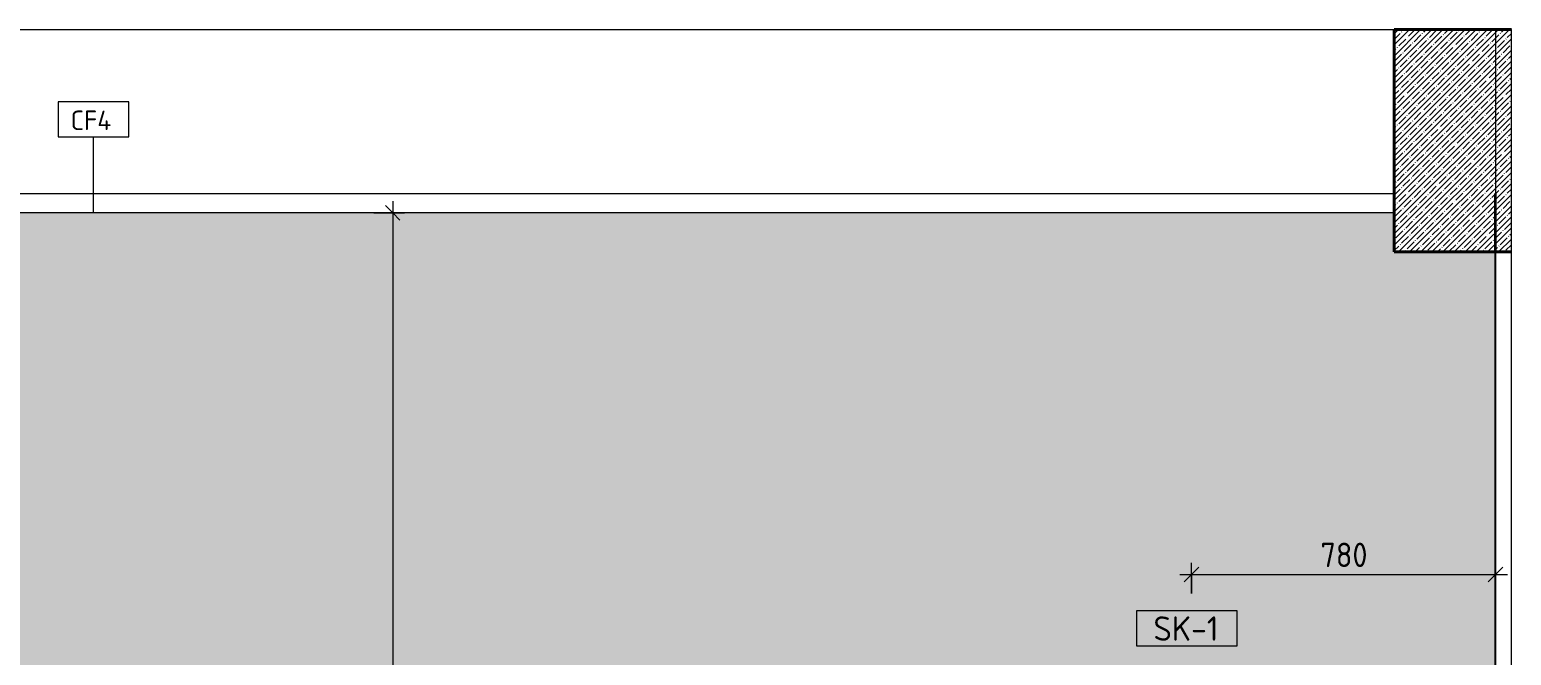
# Model space of a CAD drawing. Header units: millimetres. Extents: x 54605 to 109624, y -2609 to 12445.
# Drawn here: x 87107 to 90906, y 10665 to 12270 of the extents above; entities that cross this region are included whole.
import ezdxf

# ---------------------------------------------------------------- set-up
doc = ezdxf.new("R2010")
doc.units = ezdxf.units.MM
for name, color, linetype, lineweight in [('A-ANNO-DIMS', 7, 'Continuous', 9), ('A-ANNO-DIMS-25', 7, 'Continuous', 9), ('A-CLNG', 7, 'Continuous', 9), ('A-CLNG-IDEN', 7, 'Continuous', 9), ('A-DETL', 7, 'Continuous', 9), ('A-FLOR', 7, 'Continuous', 9), ('A-WALL-PATT', 7, 'Continuous', 9), ('E-ELEC-FIXT-IDEN', 7, 'Continuous', 9), ('I-WALL', 7, 'Continuous', 9)]:
    doc.layers.add(name, color=color, linetype=linetype, lineweight=lineweight)
for name, color, linetype, lineweight, true_color in [('A-WALL-7', 7, 'Continuous', 40, 0x3c3c3c), ('A-WALL-FNSH-3', 7, 'Continuous', 30, 0x3c3c3c), ('I-WALL-1', 7, 'Continuous', 9, 0x787878)]:
    doc.layers.add(name, color=color, linetype=linetype, lineweight=lineweight, true_color=true_color)
doc.styles.add('GOST Common_6', font='GOST_Common.ttf', dxfattribs={"height": 50})
doc.styles.add('GOST Common_7', font='GOST_Common.ttf', dxfattribs={"height": 62.5})
doc.styles.add('ISOCPEUR_2', font='isocpeur.ttf', dxfattribs={"width": 0.9, "height": 62.5})
doc.dimstyles.new('ISO-2_5_0_9К_БОЛЬШОЙ_1', dxfattribs={"dimscale": 304.8, "dimtxt": 62.248823, "dimasz": 0.123031, "dimexe": 0.098425, "dimexo": 0.246063, "dimgap": 0, "dimtad": 1, "dimdec": 0, "dimrnd": 10, "dimzin": 0, "dimdsep": 46, "dimtxsty": 'ISOCPEUR_2', "dimblk1": 'OBLIQUE', "dimblk2": 'OBLIQUE', "dimsah": 1, "dimcen": 0.09, "dimdle": 0.098425, "dimazin": 0, "dimtfac": 1, "dimtdec": 4, "dimtix": 1, "dimtmove": 0, "dimatfit": 3, "dimfxl": 1, "dimtvp": 1, "dimtolj": 1, "dimtzin": 0, "dimarcsym": 2})

# ---------------------------------------------------------------- blocks, each defined once
blk = doc.blocks.new('М_потолков - Марка_ Имя типа-25382930-Развертка 3_07-2')
at = {"layer": 'A-CLNG-IDEN'}
for p, q in [((-3644.4, 12084.7), (-3825.6, 12084.7)), ((-3825.6, 12084.7), (-3825.6, 11995.2)), ((-3644.4, 11995.2), (-3644.4, 12084.7)), ((-3825.6, 11995.2), (-3644.4, 11995.2))]:
    blk.add_line(p, q, dxfattribs=at)
blk = doc.blocks.new('М_силовых электроприборов_РАЗВЕРТКИ - Типоразмер_примечание-27444908-Развертка 3_07-2')
at = {"layer": 'E-ELEC-FIXT-IDEN'}
for p, q in [((-802.3, 10779.9), (-1060.7, 10779.9)), ((-1060.7, 10779.9), (-1060.7, 10689.9)), ((-802.3, 10689.9), (-802.3, 10779.9)), ((-1060.7, 10689.9), (-802.3, 10689.9))]:
    blk.add_line(p, q, dxfattribs=at)
blk = doc.blocks.new('DIMBLOCK30-Развертка 3_07-2')
at = {"layer": 'A-ANNO-DIMS-25', "lineweight": 20}
for p, q in [((88037.6, 11800), (88018.8, 11818.8)), ((88037.6, 11800), (88056.3, 11781.2)), ((88037.6, 8450), (88018.8, 8468.7)), ((88037.6, 8450), (88056.3, 8431.2))]:
    blk.add_line(p, q, dxfattribs=at)
at = {"layer": 'A-ANNO-DIMS-25'}
for p, q in [((88037.6, 11830), (88037.6, 8450)), ((87989.1, 11800), (88067.6, 11800)), ((88037.6, 11800), (87989.1, 11800)), ((87989.1, 8450), (88067.6, 8450)), ((88037.6, 8450), (87989.1, 8450))]:
    blk.add_line(p, q, dxfattribs=at)
at = {"layer": 'A-ANNO-DIMS-25', "color": 0, "insert": (87955.9, 10046), "char_height": 62.5, "width": 189.619, "attachment_point": 1, "rotation": 90, "line_spacing_factor": 1.149209, "style": 'ISOCPEUR_2'}
blk.add_mtext('3350', dxfattribs=at)
blk = doc.blocks.new('_Oblique')
at = {"color": 0, "linetype": 'ByBlock', "lineweight": -2}
blk.add_line((-0.5, -0.5), (0.5, 0.5), dxfattribs=at)
blk = doc.blocks.new('DIMBLOCK32-Развертка 3_07-2')
at = {"layer": 'A-ANNO-DIMS-25'}
for p, q in [((90056, 10872.7), (90895.7, 10872.7)), ((90086, 10824.2), (90086, 10902.7)), ((90086, 10872.7), (90086, 10824.2)), ((90865.7, 10824.2), (90865.7, 10902.7)), ((90865.7, 10872.7), (90865.7, 10824.2))]:
    blk.add_line(p, q, dxfattribs=at)
at = {"layer": 'A-ANNO-DIMS-25', "lineweight": 20}
for p, q in [((90086, 10872.7), (90067.2, 10853.9)), ((90086, 10872.7), (90104.7, 10891.4)), ((90865.7, 10872.7), (90846.9, 10853.9)), ((90865.7, 10872.7), (90884.4, 10891.4))]:
    blk.add_line(p, q, dxfattribs=at)
at = {"layer": 'A-ANNO-DIMS-25', "color": 0, "insert": (90416.6, 10954.3), "char_height": 62.5, "width": 142.215, "attachment_point": 1, "line_spacing_factor": 1.149209, "style": 'ISOCPEUR_2'}
blk.add_mtext('780', dxfattribs=at)

msp = doc.modelspace()

# ---------------------------------------------------------------- hatches: boundary and pattern name
at = {"layer": 'A-WALL-PATT'}
h = msp.add_hatch(color=256, dxfattribs=at)
h.paths.add_polyline_path([(83956.656, 8450), (84409.156, 8450), (84409.156, 10460), (90479.156, 10460), (90479.156, 8450), (90589.656, 8450), (90589.656, 8530), (90585.956, 8530), (90585.956, 9030), (90589.7206, 9030), (90589.7206, 9200), (90864.656, 9200), (90864.656, 9204), (90589.7206, 9204), (90589.7206, 9220), (90864.656, 9220), (90864.656, 11700), (90605.656, 11700), (90605.656, 11800), (83956.656, 11800), (83956.656, 8577.3214)])
h.paths.add_polyline_path([(90797.0979, 8530), (90864.656, 8530), (90864.656, 9150), (90605.7206, 9150), (90605.7206, 9012.5), (90649.956, 9012.5), (90649.956, 9030), (90667.956, 9030), (90667.956, 9012.5), (90731.956, 9012.5), (90731.956, 9030), (90749.956, 9030), (90749.956, 8530)])
h.paths.add_polyline_path([(90667.956, 8530), (90731.956, 8530), (90731.956, 8547.5), (90667.956, 8547.5), (90667.956, 8545.8677)])
h.paths.add_polyline_path([(90649.956, 8530), (90649.956, 8547.5), (90605.7206, 8547.5), (90605.7206, 8530), (90633.7269, 8530)])
h.paths.add_polyline_path([(90699.9554, 8562.5), (90701.8966, 8562.5), (90731.956, 8562.5), (90731.956, 8997.5), (90667.956, 8997.5), (90667.956, 8562.5), (90698.5152, 8562.5)])
h.paths.add_polyline_path([(90606.4984, 8562.5), (90649.956, 8562.5), (90649.956, 8997.5), (90605.7206, 8997.5), (90605.7206, 8562.5)])
h.paths.add_polyline_path([(90044.9571, 10559), (90044.9571, 10641), (90126.9571, 10641), (90126.9571, 10559), (90061.4571, 10559)])
h.paths.add_polyline_path([(90076.4571, 10597.5), (90077.7071, 10597.8349), (90078.6222, 10598.75), (90078.9571, 10600), (90078.6222, 10601.25), (90077.7071, 10602.1651), (90076.4571, 10602.5), (90075.2071, 10602.1651), (90074.292, 10601.25), (90073.9571, 10600), (90074.292, 10598.75), (90075.2071, 10597.8349), (90075.8101, 10597.5852)])
h.paths.add_polyline_path([(90095.4571, 10597.5), (90096.7071, 10597.8349), (90097.6222, 10598.75), (90097.9571, 10600), (90097.6222, 10601.25), (90096.7071, 10602.1651), (90095.4571, 10602.5), (90094.2071, 10602.1651), (90093.292, 10601.25), (90092.9571, 10600), (90093.292, 10598.75), (90094.2071, 10597.8349), (90094.8101, 10597.5852)])
at = {"layer": 'I-WALL'}
h = msp.add_hatch(color=256, dxfattribs=at)
h.paths.add_polyline_path([(90905.656, 9200), (90906.0119, 9200), (90906.0119, 9204), (90905.656, 9204)])
h.paths.add_polyline_path([(90905.656, 9220), (90906.0119, 9220), (90906.0119, 11700), (90905.656, 11700), (90905.656, 9242.3581)])
at = {"layer": 'I-WALL-1'}
h = msp.add_hatch(dxfattribs=at)
h.set_pattern_fill('FP_15', color=256, style=0, pattern_type=2)
h.set_pattern_definition([(45, (91005.656, 0), (-14.25598, 14.25598), []), (45, (91019.912, 0), (-14.25598, 14.25598), [25.202, -5.04, 0.8382, -4.202])])
h.paths.add_polyline_path([(90905.656, 11700), (90906.0119, 11700), (90906.0119, 12270), (90605.656, 12270), (90605.656, 11700), (90865.656, 11700)])

# ---------------------------------------------------------------- linework, layer by layer
at = {"layer": 'A-CLNG'}
msp.add_line((90585.656, 11800), (83956.656, 11800), dxfattribs=at)
at = {"layer": 'A-CLNG-IDEN'}
msp.add_line((87270.656, 11800), (87270.656, 11995.1992), dxfattribs=at)
at = {"layer": 'A-DETL'}
msp.add_line((83956.656, 11850), (90605.656, 11850), dxfattribs=at)
at = {"layer": 'A-FLOR'}
msp.add_line((83955.656, 12270), (90605.656, 12270), dxfattribs=at)
at = {"layer": 'A-WALL-7'}
for p, q in [((90906.0119, 12270), (90605.656, 12270)), ((90605.656, 12270), (90605.656, 11700)), ((90605.656, 11700), (90906.0119, 11700))]:
    msp.add_line(p, q, dxfattribs=at)
at = {"layer": 'A-WALL-FNSH-3'}
for p, q in [((90865.656, 11850), (90864.656, 11850)), ((90864.656, 11850), (90864.656, 11700)), ((90865.656, 11700), (90865.656, 11850))]:
    msp.add_line(p, q, dxfattribs=at)
at = {"layer": 'I-WALL'}
for p, q in [((90865.656, 12270), (90865.656, 9220)), ((90905.656, 12270), (90905.656, 9220)), ((90605.656, 11800), (90585.656, 11800)), ((90864.656, 9220), (90864.656, 11700))]:
    msp.add_line(p, q, dxfattribs=at)

# ---------------------------------------------------------------- block references
at = {"layer": 'A-CLNG-IDEN'}
msp.add_blockref('М_потолков - Марка_ Имя типа-25382930-Развертка 3_07-2', (91005.656, 0), dxfattribs=at)
at = {"layer": 'E-ELEC-FIXT-IDEN'}
msp.add_blockref('М_силовых электроприборов_РАЗВЕРТКИ - Типоразмер_примечание-27444908-Развертка 3_07-2', (91005.656, 0), dxfattribs=at)

# ---------------------------------------------------------------- texts
at = {"layer": 'A-CLNG-IDEN', "insert": (87211.7039, 12062.4794), "char_height": 50, "width": 138.291094, "attachment_point": 1, "style": 'GOST Common_6'}
msp.add_mtext('CF4', dxfattribs=at)
at = {"layer": 'E-ELEC-FIXT-IDEN', "insert": (89988.3056, 10765.4096), "char_height": 62.5, "width": 212.447187, "attachment_point": 1, "style": 'GOST Common_7'}
msp.add_mtext('SK-1', dxfattribs=at)

# ---------------------------------------------------------------- dimensions: what is measured, and where the dimension line sits
at = {"layer": 'A-ANNO-DIMS'}
dim = msp.add_linear_dim(base=(88037.5707, 8450), p1=(88064.0872, 11800), p2=(88064.0872, 8450), angle=90, dimstyle='ISO-2_5_0_9К_БОЛЬШОЙ_1', override={"dimpost": '<>', "dimfxl": 3350}, dxfattribs=at)
dim.commit()
dim.dimension.update_dxf_attribs({"geometry": 'DIMBLOCK30-Развертка 3_07-2', "text_midpoint": (88006.3207, 10125)})
dim = msp.add_linear_dim(base=(90865.656, 10872.6634), p1=(90085.9571, 10899.1799), p2=(90865.656, 10899.1799), dimstyle='ISO-2_5_0_9К_БОЛЬШОЙ_1', override={"dimpost": '<>', "dimfxl": 779.698897}, dxfattribs=at)
dim.commit()
dim.dimension.update_dxf_attribs({"geometry": 'DIMBLOCK32-Развертка 3_07-2', "text_midpoint": (90475.8066, 10903.9134)})

doc.saveas('drawing.dxf')
